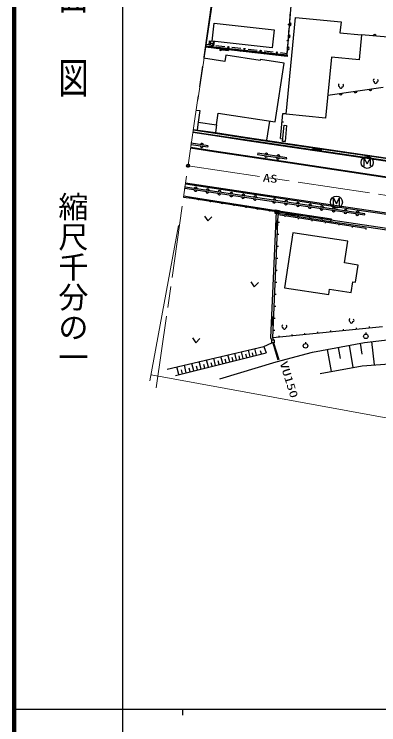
# Model space of a CAD drawing. Units: millimetres, scale not verified. Extents: x 40000 to 680000, y 20000 to 380000.
# Drawn here: x 40000 to 100628, y 202409 to 320490 of the extents above; entities that cross this region are included whole.
import ezdxf
from ezdxf.enums import TextEntityAlignment as Align

# ---------------------------------------------------------------- set-up
doc = ezdxf.new("R2010")
doc.units = ezdxf.units.MM
doc.header["$LTSCALE"] = 1000
doc.header["$PDMODE"] = 32
doc.header["$PDSIZE"] = 500
doc.linetypes.add('CHAIN', pattern=[18.5, 12, -1.5, 3.5, -1.5])
for name, color, linetype, lineweight in [('M-BGD', 7, 'Continuous', 25), ('M-BMK', 2, 'CHAIN', 13), ('M-STR-HTXT', 7, 'Continuous', 13), ('M-TTL', 2, 'Continuous', 140), ('M-TTL-BAND', 7, 'Continuous', 25)]:
    doc.layers.add(name, color=color, linetype=linetype, lineweight=lineweight)
doc.layers.add('M-OTRS', color=6, linetype='Continuous')
doc.styles.add('@ＭＳ ゴシック', font='')
doc.styles.add('ＭＳ ゴシック', font='')
doc.styles.get('@ＭＳ ゴシック').set_extended_font_data('@MS Gothic')
doc.styles.get('ＭＳ ゴシック').set_extended_font_data('MS Gothic')

msp = doc.modelspace()

# ---------------------------------------------------------------- linework, layer by layer
at = {"layer": 'M-BGD'}
for p, q in [((85393, 313733), (86843, 331855)), ((85870, 320879), (85753, 319383)), ((72927, 316026), (73255, 318980)), ((73255, 318980), (83222, 317875)), ((85220, 303854), (86765, 319949)), ((86765, 319949), (86767, 319971)), ((86767, 319971), (94346, 319243)), ((94346, 319243), (94168, 317394)), ((83222, 317875), (82895, 314921)), ((85659, 318187), (85541, 316692)), ((94168, 317394), (97752, 317050)), ((97752, 317050), (97355, 312919)), ((102124, 316694), (97752, 317050)), ((72329, 315376), (71810, 315434)), ((72416, 315334), (72490, 316081)), ((73163, 315260), (72416, 315334)), ((72490, 316081), (73237, 316007)), ((72621, 315973), (72566, 315414)), ((72593, 315693), (73060, 315647)), ((82895, 314921), (72927, 316026)), ((73087, 315927), (73032, 315367)), ((73237, 316007), (73163, 315260)), ((85447, 315495), (85324, 313932)), ((85365, 313485), (71742, 314999)), ((71775, 315196), (85387, 313684)), ((71782, 315246), (85393, 313733)), ((75013, 315078), (73522, 315244)), ((74136, 314563), (74372, 314650)), ((75627, 314398), (74136, 314563)), ((74347, 314427), (74136, 314563)), ((74372, 314650), (74347, 314427)), ((77696, 314780), (76205, 314946)), ((80380, 314482), (78889, 314647)), ((83063, 314183), (81572, 314349)), ((75011, 312639), (71485, 313174)), ((75168, 313672), (75011, 312639)), ((80912, 312800), (75168, 313672)), ((80935, 312951), (80912, 312800)), ((84880, 312353), (80935, 312951)), ((85324, 313932), (84256, 314051)), ((85387, 313684), (85365, 313485)), ((92751, 313361), (91778, 303225)), ((97355, 312919), (92751, 313361)), ((83398, 302586), (84880, 312353)), ((92144, 307039), (101362, 308376)), ((70248, 304569), (70885, 304473)), ((70885, 304473), (70593, 302552)), ((73626, 302091), (73919, 304024)), ((73919, 304024), (83398, 302586)), ((84291, 299829), (84670, 304018)), ((84670, 304018), (85230, 303965)), ((91778, 303225), (85220, 303854)), ((70593, 302552), (70398, 301266)), ((70593, 302552), (73626, 302091)), ((82000, 299535), (82505, 302721)), ((84543, 302622), (84792, 302599)), ((69772, 301258), (73436, 300713)), ((69786, 301357), (73451, 300812)), ((73626, 302091), (73451, 300812)), ((84640, 299346), (84864, 302044)), ((84864, 302044), (85256, 302012)), ((85256, 302012), (85032, 299314)), ((69715, 300862), (73377, 300317)), ((69729, 300961), (73392, 300416)), ((73377, 300317), (78346, 299570)), ((73392, 300416), (78361, 299669)), ((73436, 300713), (78405, 299965)), ((73451, 300812), (78420, 300064)), ((78405, 299965), (86268, 298804)), ((78420, 300064), (86283, 298903)), ((69425, 298846), (72209, 298431)), ((72239, 298629), (69454, 299044)), ((78346, 299570), (86210, 298408)), ((78361, 299669), (86225, 298507)), ((84291, 299829), (84540, 299807)), ((85032, 299314), (84640, 299346)), ((86268, 298804), (102131, 296491)), ((86283, 298903), (102146, 296590)), ((73203, 297643), (69336, 298224)), ((69357, 298373), (73225, 297791)), ((72209, 298431), (72239, 298629)), ((85885, 295744), (73203, 297643)), ((73225, 297791), (85908, 295893)), ((86210, 298408), (102072, 296095)), ((86225, 298507), (102087, 296194)), ((89620, 298163), (91103, 297938)), ((90863, 297860), (90897, 298083)), ((91103, 297938), (90863, 297860)), ((90897, 298083), (91103, 297938)), ((80507, 297379), (80477, 297181)), ((80477, 297181), (85296, 296450)), ((85326, 296648), (80507, 297379)), ((85296, 296450), (85326, 296648)), ((98205, 296523), (98689, 295606)), ((98205, 295266), (98205, 296523)), ((98689, 295606), (99172, 296525)), ((99172, 296525), (99172, 295270)), ((106718, 292607), (85885, 295744)), ((85908, 295893), (106740, 292756)), ((82022, 289750), (68409, 291774)), ((68481, 292277), (82074, 290235)), ((82097, 290383), (68502, 292426)), ((68380, 291576), (81993, 289553)), ((68169, 290106), (69532, 289900)), ((68198, 290306), (69495, 290103)), ((69495, 290103), (83643, 287869)), ((69532, 289900), (83538, 287681)), ((81993, 289553), (98285, 287126)), ((98314, 287324), (82022, 289750)), ((82074, 290235), (98495, 287772)), ((98517, 287921), (82097, 290383)), ((93093, 289919), (93577, 289002)), ((93093, 288662), (93093, 289919)), ((93577, 289002), (94061, 289921)), ((94061, 289921), (94061, 288666)), ((71628, 286944), (72176, 286136)), ((83538, 287681), (82640, 266695)), ((83007, 266705), (83909, 287227)), ((83416, 287358), (83475, 287955)), ((84013, 287298), (83416, 287358)), ((83475, 287955), (84072, 287896)), ((83990, 287828), (83498, 287425)), ((83538, 287681), (92665, 286339)), ((83543, 287873), (83946, 287381)), ((83643, 287869), (92763, 286466)), ((83890, 287407), (92621, 286042)), ((83890, 287407), (83909, 287227)), ((83909, 287227), (98488, 284962)), ((84072, 287896), (84013, 287298)), ((85030, 287053), (84992, 286806)), ((85303, 287288), (85542, 287366)), ((86786, 287063), (85303, 287288)), ((85508, 287143), (85303, 287288)), ((85542, 287366), (85508, 287143)), ((98285, 287126), (98314, 287324)), ((98495, 287772), (141668, 281281)), ((141691, 281429), (98517, 287921)), ((72176, 286136), (72872, 286821)), ((83673, 286206), (83606, 284708)), ((83853, 285958), (84103, 285947)), ((87273, 286705), (87235, 286458)), ((89516, 286356), (89478, 286109)), ((91759, 286008), (91721, 285761)), ((92665, 286339), (92621, 286042)), ((92621, 286042), (104638, 284255)), ((92763, 286466), (92665, 286339)), ((92665, 286339), (104682, 284552)), ((83606, 284708), (83504, 284938)), ((83504, 284938), (83728, 284928)), ((83728, 284928), (83606, 284708)), ((94002, 285659), (93964, 285412)), ((96245, 285311), (96207, 285064)), ((98488, 284962), (98450, 284715)), ((83765, 283960), (84015, 283949)), ((86326, 284158), (84931, 275022)), ((95482, 282760), (86326, 284158)), ((94932, 279158), (95482, 282760)), ((83677, 281962), (83927, 281951)), ((83590, 279963), (83839, 279953)), ((97193, 278813), (94932, 279158)), ((96757, 275961), (97193, 278813)), ((83502, 277965), (83752, 277954)), ((79358, 276004), (79906, 275196)), ((79906, 275196), (80602, 275881)), ((83414, 275967), (83664, 275956)), ((96039, 274226), (96314, 276029)), ((96314, 276029), (96757, 275961)), ((83326, 273969), (83576, 273958)), ((84931, 275022), (92307, 273896)), ((92307, 273896), (92442, 274775)), ((92442, 274775), (96039, 274226)), ((83239, 271971), (83488, 271960)), ((82976, 270274), (82908, 268775)), ((83151, 269973), (83401, 269962)), ((82908, 268775), (82806, 269005)), ((82806, 269005), (83031, 268995)), ((83031, 268995), (82908, 268775)), ((101239, 268556), (83007, 266705)), ((94804, 267903), (94779, 268152)), ((96949, 268121), (96924, 268369)), ((99094, 268338), (99069, 268587)), ((83063, 267975), (83313, 267964)), ((84080, 266814), (84055, 267063)), ((86225, 267032), (86199, 267281)), ((88370, 267250), (88344, 267498)), ((90514, 267467), (90489, 267716)), ((92659, 267685), (92634, 267934)), ((98513, 267341), (98538, 267590)), ((69631, 266705), (70179, 265897)), ((70179, 265897), (70875, 266582)), ((81531, 265278), (82850, 265880)), ((82640, 266695), (82844, 266351)), ((82839, 266351), (83239, 266361)), ((82850, 265880), (82839, 266351)), ((83250, 265889), (82850, 265880)), ((82987, 265883), (83834, 263047)), ((83109, 266358), (83007, 266705)), ((83142, 265887), (83978, 263090)), ((83239, 266361), (83250, 265889)), ((88486, 265749), (88511, 265998)), ((89590, 264306), (98242, 265962)), ((97539, 265827), (97829, 263973)), ((98242, 265962), (104204, 266650)), ((99396, 266095), (99873, 262213)), ((65441, 261503), (81531, 265278)), ((79214, 263557), (78936, 264669)), ((80311, 263830), (80037, 264928)), ((81138, 264037), (80973, 264570)), ((81531, 265278), (81878, 264222)), ((92045, 264776), (92706, 261118)), ((93871, 265125), (94187, 263294)), ((95696, 265475), (96305, 261771)), ((66812, 260461), (81878, 264222)), ((73492, 262129), (73194, 263322)), ((74669, 262422), (74375, 263599)), ((75829, 262712), (75539, 263872)), ((76401, 262855), (76258, 263427)), ((76973, 262997), (76688, 264142)), ((77537, 263138), (77397, 263702)), ((78101, 263279), (77820, 264407)), ((78658, 263418), (78519, 263974)), ((79763, 263694), (79626, 264242)), ((83586, 262744), (89590, 264306)), ((68617, 260912), (68302, 262174)), ((69861, 261222), (69551, 262467)), ((71088, 261529), (70782, 262756)), ((71694, 261680), (71543, 262285)), ((72299, 261831), (71997, 263041)), ((72895, 261980), (72746, 262576)), ((74080, 262275), (73933, 262864)), ((74221, 259888), (83586, 262744)), ((75249, 262567), (75104, 263147)), ((97881, 262057), (102415, 262412)), ((67355, 260597), (67035, 261877)), ((67986, 260754), (67828, 261385)), ((69239, 261067), (69084, 261689)), ((70475, 261376), (70322, 261989)), ((90864, 260784), (97881, 262057))]:
    msp.add_line(p, q, dxfattribs=at)
for centre, radius in [((85706, 318785), 100), ((72926, 315310), 100), ((85495, 316094), 100), ((75610, 315012), 100), ((78293, 314713), 100), ((80977, 314415), 100), ((83660, 314117), 100), ((98692, 295871), 1000), ((93581, 289267), 1000), ((98477, 266968), 375), ((88450, 265376), 375)]:
    msp.add_circle(centre, radius, dxfattribs=at)
for centre, radius, start, end in [((85800, 318807), 250, 265.42405, 85.42405), ((85640, 316813), 250, 265.42405, 85.42405), ((99939, 316872), 250, 355.34876, 175.34876), ((71764, 315248), 250, 262.4785, 353.65872), ((73752, 315027), 250, 173.65873, 353.65872), ((75740, 314806), 250, 173.65873, 353.65872), ((77727, 314585), 250, 173.65873, 353.65872), ((79715, 314364), 250, 173.65873, 353.65872), ((81703, 314143), 250, 173.65873, 353.65872), ((85480, 314820), 250, 265.42405, 85.42405), ((83691, 313922), 250, 173.65873, 353.65872), ((99923, 309495), 228, 110.43003, 249.67716), ((100315, 309456), 228, 279.00882, 58.25596), ((94133, 308686), 228, 110.43003, 249.67716), ((94307, 308447), 255, 174.34299, 354.34299), ((94525, 308647), 228, 279.00882, 58.25596), ((100097, 309257), 255, 174.34299, 354.34299), ((94280, 307349), 250, 188.24979, 8.24978), ((96754, 307708), 250, 188.24979, 8.24978), ((99228, 308066), 250, 188.24979, 8.24978), ((69210, 298878), 250, 322.15321, 351.53937), ((69240, 299075), 250, 351.53937, 21.93058), ((71218, 298781), 250, 351.53937, 171.53937), ((71189, 298583), 250, 171.53937, 351.53937), ((81899, 296966), 250, 171.36789, 351.36789), ((81929, 297163), 250, 351.36789, 171.36789), ((83876, 296665), 250, 171.36789, 351.36789), ((83906, 296863), 250, 351.36789, 171.36789), ((68203, 291804), 250, 351.5459, 25.5744), ((70181, 291510), 250, 351.5459, 171.5459), ((68174, 291607), 250, 318.46559, 351.54591), ((70152, 291313), 250, 171.5459, 351.54591), ((72130, 291018), 250, 171.5459, 351.54591), ((72160, 291216), 250, 351.5459, 171.5459), ((74109, 290724), 250, 171.5459, 351.54591), ((74138, 290922), 250, 351.5459, 171.5459), ((76116, 290628), 250, 351.5459, 171.5459), ((78095, 290334), 250, 351.5459, 171.5459), ((70643, 289922), 250, 171.02491, 351.02492), ((72619, 289610), 250, 171.02491, 351.02492), ((74594, 289298), 250, 171.02491, 351.02492), ((76087, 290430), 250, 171.5459, 351.54591), ((78065, 290136), 250, 171.5459, 351.54591), ((80043, 289842), 250, 171.5459, 351.54591), ((80073, 290040), 250, 351.5459, 171.5459), ((83216, 289370), 250, 171.52784, 351.52783), ((83245, 289568), 250, 351.52784, 171.52784), ((85223, 289274), 250, 351.52784, 171.52784), ((76570, 288986), 250, 171.02491, 351.02492), ((78545, 288674), 250, 171.02491, 351.02492), ((80521, 288362), 250, 171.02491, 351.02492), ((85194, 289076), 250, 171.52784, 351.52783), ((87172, 288781), 250, 171.52784, 351.52783), ((87202, 288979), 250, 351.52784, 171.52784), ((89150, 288487), 250, 171.52784, 351.52783), ((89180, 288684), 250, 351.52784, 171.52784), ((91128, 288192), 250, 171.52784, 351.52783), ((91158, 288390), 250, 351.52784, 171.52784), ((93136, 288095), 250, 351.52784, 171.52784), ((82496, 288050), 250, 171.02491, 351.02492), ((85238, 287623), 250, 171.25547, 351.25547), ((87215, 287319), 250, 171.25547, 351.25547), ((89192, 287015), 250, 171.25547, 351.25547), ((93107, 287897), 250, 171.52784, 351.52783), ((95085, 287602), 250, 171.52784, 351.52783), ((95114, 287800), 250, 351.52784, 171.52784), ((97063, 287308), 250, 171.52784, 351.52783), ((97092, 287506), 250, 351.52784, 171.52784), ((91169, 286711), 250, 171.25547, 351.25547), ((95901, 269667), 228, 110.43003, 249.67716), ((96075, 269428), 255, 174.34299, 354.34299), ((96293, 269628), 228, 279.00882, 58.25596), ((84728, 268635), 228, 110.43003, 249.67716), ((84902, 268396), 255, 174.34299, 354.34299), ((85120, 268596), 228, 279.00882, 58.25596)]:
    msp.add_arc(centre, radius, start, end, dxfattribs=at)
at = {"layer": 'M-BMK'}
for p, q in [((63614, 258417), (75287, 339628)), ((68918, 295319), (244818, 268919))]:
    msp.add_line(p, q, dxfattribs=at)
at = {"layer": 'M-OTRS'}
msp.add_point((68918, 295319), dxfattribs=at)
at = {"layer": 'M-STR-HTXT'}
for p, q in [((70519, 306202), (74645, 333526)), ((67296, 285388), (62569, 259589)), ((62749, 260573), (192650, 236768))]:
    msp.add_line(p, q, dxfattribs=at)
at = {"layer": 'M-TTL'}
msp.add_line((40000, 380000), (40000, 20000), dxfattribs=at)
at = {"layer": 'M-TTL-BAND'}
for p, q in [((58000, 370000), (58000, 20000)), ((40000, 205000), (579000, 205000)), ((68000, 205000), (68000, 204000))]:
    msp.add_line(p, q, dxfattribs=at)

# ---------------------------------------------------------------- texts
at = {"layer": 'M-BGD', "style": 'ＭＳ ゴシック'}
for s, rotation, width, p in [('AS', 354.343, 1.35, (81259, 292278)), ('VU150', 287.343, 1.4, (83750, 262457))]:
    msp.add_text(s, height=1320, rotation=rotation, dxfattribs=dict(at, width=width)).set_placement(p, align=Align.BOTTOM_LEFT)
at = {"layer": 'M-TTL-BAND', "style": '@ＭＳ ゴシック', "width": 1.4}
msp.add_text('平  面  図', height=3666, rotation=270, dxfattribs=at).set_placement((49777, 306475), align=Align.MIDDLE_RIGHT)
at = {"layer": 'M-TTL-BAND', "style": '@ＭＳ ゴシック'}
msp.add_text('縮尺千分の一', height=3666, rotation=270, dxfattribs=at).set_placement((49777, 261030), align=Align.MIDDLE_RIGHT)

doc.saveas('drawing.dxf')
